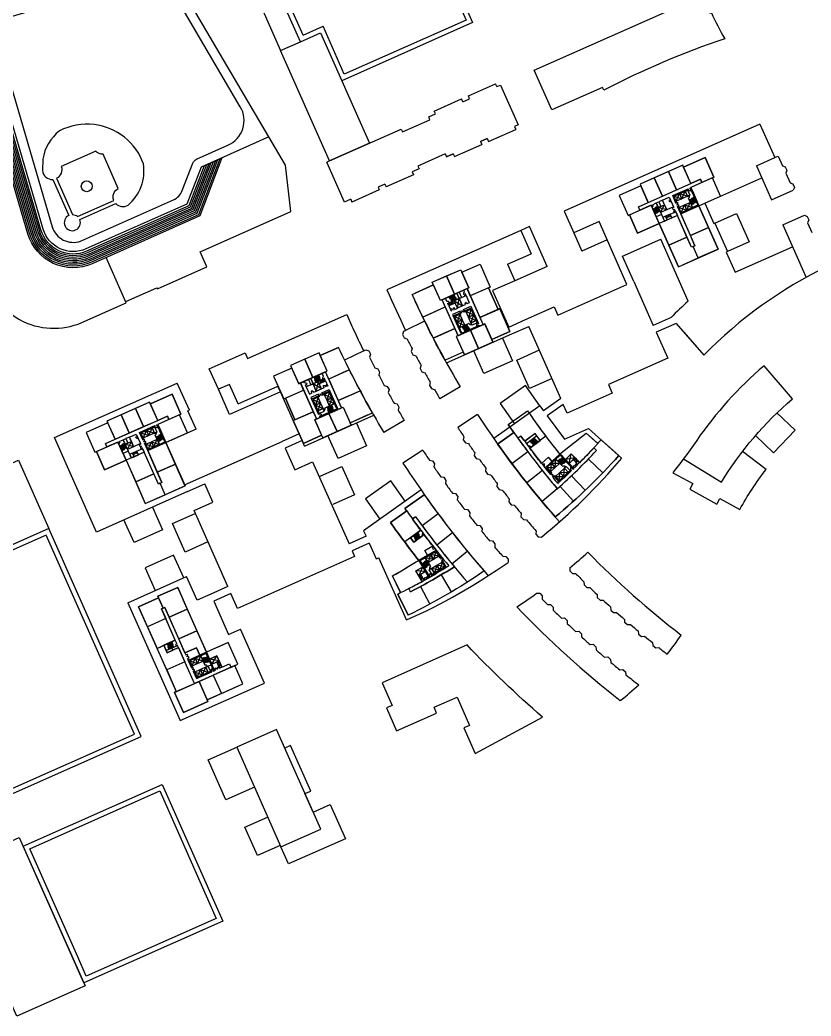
# Model space of a CAD drawing. Header units: inches. Extents: x -78213 to 209803, y -34177 to 209932.
# Drawn here: x 54155 to 69401, y 70833 to 90020 of the extents above; entities that cross this region are included whole.
import ezdxf

# ---------------------------------------------------------------- set-up
doc = ezdxf.new("R2010")
doc.units = ezdxf.units.IN
doc.header["$LTSCALE"] = 1200
doc.header["$MEASUREMENT"] = 0
for name, color, linetype in [('a-below', 1, 'Continuous'), ('a-pn-2', 1, 'Continuous'), ('a-screen-50', 77, 'Continuous'), ('a-site-bldg', 3, 'Continuous'), ('a-site-greenroof-richelle', 74, 'Continuous')]:
    doc.layers.add(name, color=color, linetype=linetype)
doc.layers.add('NoPlot', color=193, linetype='Continuous', plot=False)

# ---------------------------------------------------------------- blocks, each defined once
blk = doc.blocks.new('Baseball-upper')
at = {"layer": 'a-below'}
blk.add_line((917, 5489), (1843, 5302), dxfattribs=at)
for points in [[(1843, 5302), (1486, 5374), (1513, 5551), (1643, 6532), (2000, 6485), (1843, 5302)], [(2000, 6485), (4096, 6206), (4726, 5969), (4635, 5832), (1960, 6187), (2000, 6485)]]:
    blk.add_lwpolyline(points, dxfattribs=at)
for points in [[(6096, 1801), (5764, 4685, 0.267654), (4726, 5969)], [(917, 5489), (49, 1715, 0.491734), (1350, -2), (2286, -2), (2287, 951)], [(2286, 22), (2943, 22), (2943, 0), (3986, -1), (3986, 316), (5897, 316), (6168, 1175), (6096, 1801), (4667, 1801), (4126, 1261), (1994, 1261, -0.450619), (1398, 1941), (1843, 5302), (1486, 5374), (1513, 5551)], [(5105, 1801), (4258, 951), (1991, 951, -0.452066), (1092, 1981), (1540, 5363)]]:
    blk.add_lwpolyline(points, format="xyb", dxfattribs=at)
at = {"layer": 'a-screen-50'}
for points in [[(5058, 1801), (4244, 984), (1991, 984, -0.452043), (1124, 1977), (1572, 5357)], [(5011, 1801), (4230, 1017), (1991, 1017, -0.452018), (1157, 1973), (1604, 5350)], [(4965, 1801), (4216, 1050), (1991, 1050, -0.451992), (1190, 1968), (1637, 5344)], [(4918, 1801), (4203, 1083), (1991, 1083, -0.451964), (1222, 1964), (1669, 5337)], [(4871, 1801), (4189, 1116), (1991, 1116, -0.451934), (1255, 1960), (1702, 5331)], [(4825, 1801), (4175, 1149), (1991, 1149, -0.451902), (1288, 1955), (1734, 5324)], [(4778, 1801), (4162, 1182), (1991, 1182, -0.451868), (1321, 1951), (1767, 5318)], [(4732, 1801), (4148, 1215), (1991, 1215, -0.451832), (1353, 1947), (1799, 5311)]]:
    blk.add_lwpolyline(points, format="xyb", dxfattribs=at)
at = {"layer": 'NoPlot'}
for points in [[(3922, 1440, 0.201404), (4150, 1536), (4550, 1935, -0.122098), (4649, 1977), (5309, 1976, 0.448182), (5827, 2557), (5585, 4667, 0.34378), (4615, 5653), (2377, 5950, 0.39161), (2086, 5756), (1576, 1915, 0.430383), (1964, 1441), (3922, 1440)], [(2118, 1827), (2877, 1825, 0.355753), (3080, 1702, 0.259378), (3675, 2307, 0.28258), (3112, 3385, 0.149255), (2453, 3547, 0.183867), (1939, 3179), (1842, 2983, 0.414356), (1958, 2744), (1958, 1985, 2.328536), (2118, 1827)], [(2102, 1899), (2866, 1899, -0.373594), (3038, 2075), (3038, 2794, -0.213465), (2935, 2907), (2207, 2907, -0.370854), (2030, 2734), (2030, 1970, -0.167506), (2102, 1899)]]:
    blk.add_lwpolyline(points, format="xyb", dxfattribs=at)
blk.add_circle((2500, 2358), 105, dxfattribs=at)

msp = doc.modelspace()

# ---------------------------------------------------------------- linework, layer by layer
at = {"layer": 'a-below'}
for p, q in [((68415, 88011), (64642, 86336)), ((68415, 88011), (68700, 87368)), ((68349, 87212), (68700, 87368)), ((68700, 87368), (68766, 87397)), ((68766, 87397), (68849, 87211)), ((68349, 87212), (68641, 86554)), ((67351, 86488), (68453, 86978)), ((68912, 87068), (68995, 86882)), ((68641, 86554), (69058, 86739)), ((67351, 86488), (67524, 86098)), ((64642, 86336), (64827, 85919)), ((68855, 86072), (69272, 86257)), ((63810, 85966), (61228, 84820)), ((63975, 86039), (63810, 85966)), ((63810, 85966), (64010, 85517)), ((64315, 85272), (63975, 86039)), ((65315, 86136), (64827, 85919)), ((65852, 84924), (65315, 86136)), ((67524, 86098), (67546, 86107)), ((67546, 86107), (67790, 85559)), ((68855, 86072), (69305, 85060)), ((69335, 86114), (69418, 85928)), ((64827, 85919), (64983, 85568)), ((65471, 85785), (64983, 85568)), ((65768, 85470), (66503, 85796)), ((67032, 84604), (66503, 85796)), ((67941, 85159), (69043, 85648)), ((63549, 85312), (64010, 85517)), ((65984, 84983), (65768, 85470)), ((67790, 85559), (67768, 85549)), ((67768, 85549), (67941, 85159)), ((63549, 85312), (63690, 84994)), ((64315, 85272), (63690, 84994)), ((63690, 84994), (63265, 84805)), ((63265, 84805), (63577, 84104)), ((58542, 83496), (60454, 84345)), ((63577, 84104), (63900, 84247)), ((66703, 84288), (66360, 84136)), ((61588, 84040), (61545, 84019)), ((61954, 84219), (61588, 84040)), ((63635, 83972), (63959, 84116)), ((66802, 84174), (66418, 84004)), ((66802, 84174), (67334, 83561)), ((62376, 83413), (63635, 83972)), ((66950, 84003), (67334, 83561)), ((60780, 83644), (60823, 83665)), ((57803, 83300), (58493, 83606)), ((58019, 83395), (58493, 83606)), ((58493, 83606), (58542, 83496)), ((58493, 83606), (58542, 83496)), ((60780, 83644), (60413, 83464)), ((57979, 82905), (57803, 83300)), ((54824, 81977), (57188, 83026)), ((57421, 82500), (57188, 83026)), ((58194, 83000), (57979, 82905)), ((58193, 82422), (57979, 82905)), ((58361, 82626), (58194, 83000)), ((58361, 82626), (59128, 82967)), ((58635, 82748), (59128, 82967)), ((59176, 82859), (59127, 82968)), ((59176, 82859), (59128, 82967)), ((62641, 82954), (62250, 82719)), ((59176, 82859), (58193, 82422)), ((59536, 82047), (59176, 82859)), ((64576, 82725), (64246, 82491)), ((64175, 82587), (63286, 81958)), ((64175, 82587), (64246, 82491)), ((64626, 82613), (64317, 82395)), ((57394, 82488), (57421, 82500)), ((57550, 82137), (57394, 82488)), ((59641, 81812), (60975, 82404)), ((62976, 82419), (62593, 82170)), ((64317, 82395), (64649, 81946)), ((57550, 82137), (56968, 81879)), ((61560, 82307), (61169, 82073)), ((64649, 81946), (65110, 82151)), ((65751, 81578), (65110, 82151)), ((55632, 80156), (54824, 81977)), ((59536, 82047), (59207, 81901)), ((57328, 81067), (56968, 81878)), ((57658, 81213), (59207, 81901)), ((59207, 81901), (59207, 81901)), ((59595, 81916), (59266, 81770)), ((59266, 81770), (59451, 81353)), ((59641, 81812), (59595, 81916)), ((61919, 81732), (61537, 81483)), ((59451, 81353), (59795, 81506)), ((59795, 81506), (60497, 79927)), ((57328, 81067), (57658, 81213)), ((57387, 80935), (57716, 81081)), ((57872, 80730), (57716, 81081)), ((57387, 80935), (55632, 80156)), ((61885, 80966), (60777, 80182)), ((57510, 80570), (57872, 80730)), ((58161, 79104), (57510, 80570)), ((60826, 80073), (60497, 79927)), ((60777, 80182), (60826, 80073)), ((60884, 79941), (60555, 79795)), ((60884, 79941), (60972, 79744)), ((60604, 79685), (58348, 78684)), ((60555, 79795), (60604, 79685)), ((60972, 79744), (61019, 79638)), ((61019, 79638), (61074, 79662)), ((61607, 78462), (61074, 79662)), ((56237, 78795), (57366, 79297)), ((57569, 78841), (57366, 79297)), ((58161, 79104), (57832, 78958)), ((57832, 78958), (57569, 78841)), ((58219, 78973), (57890, 78826)), ((58348, 78684), (58219, 78973)), ((56237, 78795), (57245, 76525)), ((57890, 78826), (58175, 78185)), ((58175, 78185), (58404, 78287)), ((58866, 77245), (58404, 78287)), ((57245, 76525), (58866, 77245))]:
    msp.add_line(p, q, dxfattribs=at)
for points in [[(59563, 89600), (59563, 89600), (59096, 90653), (62002, 91944), (62879, 89969)], [(59096, 90653), (58712, 90483), (59179, 89430)], [(59563, 89600), (59096, 90653)], [(62879, 89969), (60356, 88849)], [(68849, 87211), (68904, 87189), (68933, 87124), (68912, 87068)], [(68995, 86882), (69050, 86860), (69079, 86795), (69058, 86739)], [(67546, 86107), (67963, 86292), (68206, 85744), (67790, 85559)], [(69272, 86257), (69328, 86235), (69357, 86170), (69335, 86114)], [(63900, 84247), (64449, 84491), (64519, 84332), (65852, 84924)], [(65984, 84983), (66360, 84136)], [(64576, 82725), (63959, 84116)], [(61545, 84019), (61526, 83962), (61558, 83898), (61614, 83879)], [(63452, 83891), (63647, 83452), (63098, 83208), (62904, 83647)], [(66418, 84004), (66640, 83506), (65496, 82998), (65570, 82830), (64701, 82444), (64626, 82613)], [(60823, 83665), (60879, 83646), (60911, 83581), (60892, 83525)], [(61711, 83688), (61693, 83632), (61727, 83568), (61783, 83550)], [(64411, 83116), (63973, 82921), (63729, 83469), (64168, 83664)], [(60996, 83319), (61053, 83302), (61086, 83238), (61069, 83181)], [(61884, 83362), (61867, 83305), (61902, 83242), (61959, 83225)], [(61177, 82979), (61234, 82962), (61269, 82899), (61252, 82842)], [(62063, 83039), (62048, 82981), (62084, 82919), (62141, 82904)], [(64175, 82587), (63898, 82979), (63408, 82632), (63685, 82240)], [(61365, 82640), (61423, 82625), (61459, 82563), (61443, 82505)], [(68331, 82014), (68679, 81684), (69092, 82119), (68743, 82450)], [(60639, 82255), (60834, 81817), (60286, 81573), (60091, 82012)], [(62711, 81992), (62699, 81933), (62740, 81874), (62798, 81862)], [(62919, 81687), (62909, 81628), (62950, 81569), (63009, 81559)], [(59942, 81234), (60359, 81419), (60603, 80871), (60186, 80686)], [(62046, 81540), (62104, 81528), (62144, 81468), (62133, 81410)], [(63134, 81385), (63125, 81327), (63168, 81269), (63227, 81260)], [(62264, 81220), (62322, 81210), (62364, 81151), (62354, 81093)], [(61581, 80751), (61303, 81143), (60814, 80796), (61091, 80404)], [(63355, 81089), (63348, 81030), (63391, 80973), (63450, 80965)], [(62489, 80905), (62548, 80896), (62591, 80838), (62582, 80779)], [(63583, 80797), (63576, 80738), (63621, 80682), (63680, 80676)], [(56707, 80633), (56902, 80195), (56354, 79951), (56159, 80390)], [(62721, 80595), (62780, 80587), (62824, 80530), (62816, 80471)], [(57778, 79966), (57339, 79771), (57096, 80320), (57535, 80514)], [(63816, 80511), (63811, 80451), (63857, 80396), (63916, 80391)], [(62959, 80290), (63018, 80283), (63063, 80227), (63057, 80168)], [(64101, 80176), (64098, 80116), (64145, 80062), (64205, 80059)], [(63203, 79990), (63262, 79984), (63309, 79929), (63304, 79870)], [(57311, 79273), (57117, 79711), (56568, 79468), (56763, 79029)], [(63459, 79689), (63518, 79685), (63566, 79631), (63562, 79572)], [(64754, 79469), (64753, 79410), (64804, 79359), (64863, 79358)], [(65025, 79197), (65026, 79138), (65078, 79088), (65137, 79088)], [(64112, 78976), (64171, 78976), (64222, 78924), (64221, 78865)], [(65280, 78953), (65282, 78893), (65334, 78844), (65394, 78846)], [(64323, 78761), (64382, 78762), (64433, 78711), (64434, 78652)], [(65539, 78713), (65542, 78654), (65596, 78606), (65655, 78609)], [(64591, 78499), (64650, 78500), (64702, 78450), (64704, 78391)], [(65803, 78479), (65807, 78420), (65862, 78373), (65921, 78377)], [(64864, 78241), (64923, 78244), (64976, 78195), (64979, 78136)], [(66071, 78251), (66077, 78191), (66132, 78146), (66192, 78151)], [(65142, 77990), (65201, 77994), (65255, 77946), (65259, 77887)], [(66344, 78027), (66351, 77968), (66408, 77923), (66467, 77930)], [(65425, 77744), (65484, 77749), (65539, 77702), (65544, 77643)], [(65713, 77504), (65772, 77510), (65828, 77465), (65834, 77406)], [(59259, 75995), (59100, 76351), (58333, 76010)], [(58674, 75243), (58125, 74999), (57784, 75767), (58333, 76010)], [(59648, 75117), (59758, 75166), (59368, 76043), (59259, 75995)], [(58674, 75243), (59185, 74091)], [(59807, 74761), (59648, 75117)], [(59807, 74761), (59807, 74761), (60136, 74907), (60428, 74249), (59331, 73762), (59185, 74091)], [(59173, 74118), (58734, 73924), (58491, 74472), (58929, 74667)]]:
    msp.add_lwpolyline(points, dxfattribs=at)
for points in [[(69041, 82720), (68494, 83358, 0.064421), (67197, 81920, -0.008718), (66942, 81564), (67676, 81117, -0.078944)], [(62772, 77981), (61134, 77254), (61329, 76815), (61219, 76767), (61414, 76328), (62185, 76670), (62136, 76780), (62578, 76976), (62820, 76431), (62711, 76383), (62929, 75891), (64226, 76591, -0.025087)]]:
    msp.add_lwpolyline(points, format="xyb", close=True, dxfattribs=at)
msp.add_lwpolyline([(66942, 81564), (66942, 81564, -0.00667), (66738, 81299), (67120, 81088), (67062, 80983), (67588, 80694), (67646, 80799), (68027, 80588, -0.037647), (68533, 81361), (68081, 81707)], format="xyb", dxfattribs=at)
for points in [[(52503, 79243), (52077, 79054), (53856, 75047), (56489, 76216), (54710, 80223)], [(59185, 74091), (59953, 74432), (59100, 76351), (58333, 76010)], [(58066, 72662), (55385, 71472), (55181, 71933), (54217, 74104), (56898, 75294)]]:
    msp.add_lwpolyline(points, close=True, dxfattribs=at)
for centre, radius, start, end in [((73405, 77624), 8491, 115.7893, 135.6362), ((77797, 91994), 18055, 203.4105, 206.1379), ((73405, 77624), 9451, 132.396, 135.1621), ((77348, 91760), 18450, 203.6979, 204.9014), ((77797, 91994), 17647, 206.1388, 210.8142), ((77348, 91760), 18450, 204.9014, 206.0996), ((77797, 91994), 18103, 206.6317, 207.3077), ((77348, 91760), 18858, 206.0996, 210.9128), ((77348, 91760), 18402, 206.5853, 207.3032), ((77797, 91994), 18103, 207.8014, 208.4765), ((77348, 91760), 18402, 207.789, 208.5042), ((77797, 91994), 18103, 208.9702, 209.647), ((77797, 91994), 18103, 210.1407, 210.8167), ((77348, 91760), 18402, 208.9899, 209.7095), ((77348, 91760), 18402, 210.1952, 210.9128), ((77348, 91760), 17142, 213.0225, 221.716), ((77348, 91760), 17598, 213.0225, 213.7179), ((77348, 91760), 17598, 214.2258, 214.9211), ((77348, 91760), 18402, 213.0225, 213.7401), ((77348, 91760), 17598, 215.4291, 216.1261), ((56885, 89055), 11598, 309.1342, 319.8602), ((77348, 91760), 18858, 213.0225, 214.9169), ((77348, 91760), 18402, 214.2258, 214.9433), ((77348, 91760), 17598, 216.634, 217.33), ((77348, 91760), 18402, 215.4291, 216.1509), ((77348, 91760), 18858, 214.9169, 221.2982), ((77348, 91760), 18402, 216.6366, 217.3558), ((77348, 91760), 17598, 217.8379, 218.5341), ((77348, 91760), 17598, 219.0418, 219.7378), ((77348, 91760), 18402, 217.8415, 218.5607), ((77348, 91760), 17598, 220.2457, 221.1704), ((77348, 91760), 18402, 219.0464, 219.7656), ((77348, 91760), 18402, 220.2513, 220.994), ((56885, 89055), 12402, 309.3845, 311.4962), ((77348, 91760), 17142, 224.4046, 232.4447), ((56885, 89055), 11598, 294.0249, 305.1496), ((77348, 91760), 17598, 224.8097, 225.5532), ((77348, 91760), 17598, 226.0611, 226.7018), ((56885, 89055), 12402, 303.5095, 305.6444), ((77348, 91760), 18402, 224.4896, 224.9419), ((77348, 91760), 18858, 223.774, 231.9496), ((77348, 91760), 17598, 227.2097, 227.8504), ((77348, 91760), 18402, 225.4276, 226.1098), ((77348, 91760), 17598, 228.3583, 228.999), ((77348, 91760), 18402, 226.5956, 227.2778), ((77348, 91760), 17598, 229.5069, 230.1476), ((77348, 91760), 18402, 227.7635, 228.4457), ((77348, 91760), 17598, 230.6555, 231.2962), ((62310, 81270), 5538, 321.2465, 325.9665), ((77348, 91760), 17598, 231.8041, 232.4749), ((77348, 91760), 18402, 228.9314, 229.6137), ((77348, 91760), 18402, 230.0994, 230.7816), ((77348, 91760), 18402, 231.2673, 232.2379), ((62310, 81270), 5538, 308.0675, 312.8853)]:
    msp.add_arc(centre, radius, start, end, dxfattribs=at)
at = {"layer": 'a-pn-2'}
for p, q in [((67038, 86750), (67031, 86766)), ((67071, 86764), (67064, 86781)), ((67071, 86764), (67085, 86731)), ((66691, 86556), (66658, 86541)), ((66758, 86625), (66911, 86574)), ((66802, 86526), (66867, 86674)), ((66867, 86674), (67020, 86622)), ((66911, 86574), (66976, 86722)), ((67022, 86617), (67055, 86631)), ((67155, 86590), (67054, 86546)), ((67159, 86580), (67058, 86536)), ((67164, 86570), (67063, 86526)), ((67168, 86560), (67067, 86515)), ((67172, 86550), (67072, 86505)), ((67177, 86540), (67076, 86495)), ((67150, 86600), (67100, 86578)), ((67144, 86478), (67100, 86578)), ((66323, 86452), (66338, 86419)), ((66453, 86417), (66352, 86372)), ((66457, 86407), (66357, 86362)), ((66462, 86397), (66361, 86352)), ((66466, 86387), (66366, 86342)), ((66471, 86377), (66370, 86332)), ((66475, 86366), (66374, 86322)), ((66480, 86356), (66379, 86312)), ((66484, 86346), (66383, 86302)), ((66448, 86427), (66398, 86404)), ((66443, 86304), (66398, 86404)), ((66619, 86361), (66457, 86407)), ((66501, 86309), (66576, 86459)), ((66757, 86406), (66724, 86391)), ((66757, 86406), (66751, 86420)), ((66798, 86492), (66831, 86507)), ((66814, 86499), (66798, 86492)), ((66827, 86426), (66860, 86441)), ((66843, 86434), (66827, 86426)), ((66855, 86407), (67008, 86356)), ((66899, 86307), (66964, 86455)), ((66964, 86455), (67117, 86404)), ((67008, 86356), (67073, 86503)), ((67181, 86530), (67081, 86485)), ((67186, 86520), (67085, 86475)), ((67190, 86510), (67090, 86465)), ((67144, 86478), (67094, 86455)), ((66489, 86336), (66388, 86292)), ((66443, 86304), (66392, 86282)), ((66516, 86275), (66574, 86143)), ((66787, 86340), (66754, 86325)), ((62423, 84689), (62446, 84638)), ((62433, 84693), (62479, 84591)), ((62443, 84698), (62489, 84595)), ((62546, 84682), (62446, 84638)), ((62453, 84702), (62499, 84600)), ((62463, 84707), (62509, 84604)), ((62473, 84711), (62519, 84609)), ((62484, 84716), (62529, 84613)), ((62494, 84720), (62539, 84618)), ((62504, 84725), (62549, 84622)), ((62514, 84729), (62559, 84627)), ((62546, 84682), (62569, 84631)), ((62586, 84468), (62620, 84654)), ((62737, 84746), (62704, 84732)), ((62750, 84718), (62717, 84703)), ((62470, 84416), (62455, 84449)), ((62536, 84445), (62521, 84478)), ((62523, 84610), (62684, 84511)), ((62702, 84441), (62844, 84504)), ((62704, 84435), (62719, 84402)), ((62766, 84548), (62751, 84581)), ((62848, 84451), (62797, 84297)), ((62844, 84504), (62857, 84475)), ((62636, 84411), (62494, 84348)), ((62494, 84348), (62507, 84319)), ((62530, 84310), (62679, 84244)), ((62630, 84354), (62579, 84200)), ((62679, 84244), (62628, 84090)), ((62639, 84406), (62653, 84373)), ((62749, 84407), (62897, 84341)), ((62797, 84297), (62946, 84232)), ((62897, 84341), (62846, 84187)), ((62579, 84200), (62727, 84135)), ((62808, 84170), (62628, 84090)), ((62701, 84063), (62679, 84113)), ((62734, 84015), (62689, 84117)), ((62744, 84020), (62699, 84122)), ((62701, 84063), (62802, 84107)), ((62754, 84024), (62709, 84126)), ((62765, 84029), (62719, 84131)), ((62775, 84033), (62729, 84135)), ((62785, 84037), (62739, 84140)), ((62795, 84042), (62749, 84144)), ((62805, 84046), (62759, 84149)), ((62815, 84051), (62769, 84153)), ((62825, 84055), (62802, 84107)), ((62841, 84185), (62855, 84152)), ((62989, 84135), (62956, 84120)), ((62974, 84168), (62991, 84175)), ((62989, 84135), (63005, 84142)), ((59819, 83143), (59865, 83040)), ((59829, 83147), (59875, 83045)), ((59832, 83087), (59932, 83132)), ((59832, 83087), (59855, 83036)), ((59839, 83152), (59885, 83049)), ((59849, 83156), (59895, 83054)), ((59859, 83161), (59905, 83058)), ((59869, 83165), (59915, 83063)), ((59880, 83170), (59925, 83067)), ((59890, 83174), (59935, 83072)), ((59900, 83179), (59945, 83076)), ((59910, 83183), (59932, 83132)), ((59657, 82989), (59690, 83003)), ((59669, 82960), (59702, 82975)), ((59965, 82914), (59803, 83013)), ((59901, 83057), (59867, 82871)), ((59973, 82839), (60115, 82902)), ((60015, 82936), (60000, 82969)), ((60081, 82966), (60066, 82999)), ((60115, 82902), (60128, 82873)), ((59907, 82810), (59764, 82746)), ((59764, 82746), (59777, 82717)), ((59784, 82834), (59770, 82867)), ((59801, 82708), (59949, 82643)), ((59901, 82752), (59850, 82598)), ((59909, 82804), (59924, 82771)), ((59975, 82833), (59990, 82801)), ((60020, 82805), (60168, 82740)), ((60119, 82849), (60068, 82695)), ((60168, 82740), (60117, 82586)), ((59850, 82598), (59998, 82533)), ((59949, 82643), (59898, 82489)), ((60004, 82535), (60018, 82502)), ((60036, 82550), (60217, 82630)), ((60068, 82695), (60217, 82630)), ((60120, 82465), (60075, 82567)), ((60130, 82469), (60085, 82571)), ((60188, 82557), (60087, 82512)), ((60110, 82460), (60087, 82512)), ((60140, 82474), (60095, 82576)), ((60150, 82478), (60105, 82580)), ((60161, 82483), (60115, 82585)), ((60171, 82487), (60125, 82589)), ((60181, 82491), (60135, 82594)), ((60191, 82496), (60145, 82598)), ((60201, 82500), (60155, 82603)), ((60188, 82557), (60165, 82607)), ((59927, 82425), (59910, 82417)), ((59941, 82392), (59925, 82385)), ((59941, 82392), (59974, 82406)), ((56638, 82013), (56703, 82161)), ((56765, 82189), (56758, 82205)), ((56798, 82203), (56791, 82220)), ((56798, 82203), (56813, 82170)), ((56418, 81995), (56385, 81980)), ((56485, 82065), (56638, 82013)), ((56525, 81931), (56558, 81946)), ((56541, 81938), (56525, 81931)), ((56530, 81965), (56594, 82113)), ((56594, 82113), (56747, 82061)), ((56735, 81795), (56800, 81943)), ((56749, 82056), (56782, 82071)), ((56882, 82029), (56781, 81985)), ((56886, 82019), (56785, 81975)), ((56891, 82009), (56790, 81965)), ((56895, 81999), (56794, 81955)), ((56900, 81989), (56799, 81945)), ((56904, 81979), (56803, 81934)), ((56908, 81969), (56808, 81924)), ((56913, 81959), (56812, 81914)), ((56917, 81949), (56817, 81904)), ((56877, 82040), (56827, 82017)), ((56871, 81917), (56827, 82017)), ((63674, 82070), (63361, 81847)), ((64081, 82051), (63884, 81902)), ((64287, 82004), (63980, 81773)), ((64005, 81930), (64072, 81842)), ((64100, 81932), (64012, 81866)), ((64014, 81937), (64080, 81849)), ((64023, 81943), (64089, 81855)), ((64032, 81950), (64098, 81862)), ((64041, 81956), (64107, 81868)), ((64049, 81963), (64116, 81875)), ((64058, 81970), (64124, 81882)), ((64112, 82010), (64081, 82051)), ((64100, 81932), (64133, 81888)), ((65146, 81993), (65291, 81861)), ((65695, 81628), (65355, 81932)), ((56050, 81891), (56065, 81858)), ((56180, 81856), (56079, 81811)), ((56185, 81846), (56084, 81801)), ((56189, 81836), (56088, 81791)), ((56193, 81826), (56093, 81781)), ((56198, 81816), (56097, 81771)), ((56202, 81806), (56102, 81761)), ((56207, 81795), (56106, 81751)), ((56211, 81785), (56111, 81741)), ((56216, 81775), (56115, 81731)), ((56170, 81743), (56119, 81721)), ((56176, 81866), (56125, 81843)), ((56170, 81743), (56125, 81843)), ((56347, 81800), (56185, 81846)), ((56228, 81748), (56303, 81898)), ((56484, 81845), (56452, 81830)), ((56484, 81845), (56478, 81859)), ((56514, 81779), (56481, 81764)), ((56554, 81865), (56587, 81880)), ((56571, 81873), (56554, 81865)), ((56582, 81846), (56735, 81795)), ((56627, 81746), (56691, 81894)), ((56691, 81894), (56844, 81843)), ((56871, 81917), (56821, 81894)), ((63978, 81776), (64007, 81797)), ((63979, 81910), (64012, 81866)), ((63988, 81917), (64054, 81829)), ((63997, 81923), (64063, 81835)), ((65213, 81776), (65266, 81727)), ((56243, 81714), (56301, 81582)), ((63944, 81702), (63637, 81471)), ((64472, 81400), (64484, 81561)), ((64563, 81558), (64523, 81520)), ((64610, 81587), (64530, 81512)), ((64618, 81579), (64538, 81504)), ((64626, 81571), (64545, 81496)), ((64633, 81563), (64553, 81488)), ((64641, 81555), (64560, 81480)), ((64563, 81558), (64638, 81477)), ((64648, 81547), (64568, 81472)), ((64853, 81583), (64666, 81555)), ((64739, 81476), (64780, 81661)), ((64739, 81476), (64818, 81550)), ((65109, 81561), (65385, 81294)), ((64231, 81450), (64258, 81474)), ((64311, 81398), (64472, 81400)), ((64385, 81319), (64397, 81480)), ((64397, 81480), (64559, 81481)), ((64656, 81539), (64575, 81464)), ((64663, 81531), (64583, 81456)), ((64671, 81523), (64590, 81448)), ((64635, 81226), (64648, 81387)), ((64678, 81515), (64638, 81477)), ((64643, 81391), (64670, 81416)), ((64751, 81464), (64828, 81382)), ((64763, 81451), (64819, 81391)), ((64772, 81354), (64784, 81341)), ((64798, 81378), (64774, 81405)), ((64798, 81378), (64810, 81365)), ((64810, 81365), (64811, 81365)), ((64842, 81395), (64817, 81420)), ((64893, 81446), (64868, 81471)), ((64223, 81341), (63922, 81102)), ((64388, 81290), (64370, 81273)), ((64405, 81298), (64379, 81273)), ((64405, 81298), (64392, 81285)), ((64445, 81228), (64423, 81208)), ((64454, 81245), (64428, 81220)), ((64454, 81245), (64441, 81233)), ((64474, 81224), (64635, 81226)), ((64549, 81144), (64561, 81305)), ((64561, 81305), (64722, 81307)), ((64784, 81341), (64785, 81340)), ((64785, 81240), (65050, 80962)), ((64511, 80988), (64217, 80741)), ((64565, 81036), (64822, 80751)), ((61946, 80875), (61574, 80611)), ((61609, 80562), (61296, 80339)), ((61778, 80450), (61720, 80408)), ((62214, 80506), (61906, 80276)), ((61878, 80194), (61571, 79964)), ((61734, 80086), (61800, 79998)), ((61743, 80093), (61809, 80005)), ((61752, 80099), (61818, 80011)), ((61758, 80036), (61846, 80101)), ((61758, 80036), (61791, 79991)), ((61760, 80106), (61826, 80018)), ((61769, 80113), (61835, 80024)), ((61778, 80119), (61844, 80031)), ((61787, 80126), (61853, 80038)), ((61796, 80132), (61862, 80044)), ((61804, 80139), (61870, 80051)), ((61813, 80146), (61846, 80101)), ((61942, 80108), (61914, 80087)), ((62491, 80143), (62189, 79906)), ((62131, 79864), (62103, 79842)), ((62122, 79628), (61965, 79661)), ((62067, 79722), (62020, 79568)), ((62225, 79689), (62067, 79722)), ((62169, 79782), (62122, 79628)), ((62239, 79664), (62270, 79682)), ((62239, 79664), (62255, 79673)), ((62252, 79678), (62273, 79691)), ((62481, 79544), (62777, 79788)), ((61840, 79314), (61920, 79485)), ((61845, 79612), (61842, 79610)), ((61904, 79548), (61999, 79604)), ((61909, 79538), (62004, 79594)), ((61915, 79529), (62010, 79585)), ((61921, 79519), (62016, 79575)), ((61926, 79510), (62021, 79566)), ((61932, 79500), (62027, 79556)), ((61937, 79491), (62032, 79547)), ((61943, 79481), (62038, 79537)), ((61946, 79585), (61993, 79613)), ((61946, 79585), (62002, 79490)), ((61949, 79472), (62044, 79528)), ((61954, 79462), (62002, 79490)), ((62083, 79461), (62052, 79443)), ((62244, 79422), (62086, 79456)), ((62189, 79516), (62142, 79362)), ((62346, 79483), (62189, 79516)), ((62291, 79577), (62244, 79422)), ((62276, 79602), (62307, 79620)), ((62276, 79602), (62292, 79611)), ((62295, 79606), (62321, 79621)), ((61974, 79393), (61785, 79406)), ((61974, 79393), (61881, 79338)), ((61961, 79236), (61944, 79267)), ((61983, 79379), (62040, 79281)), ((61992, 79363), (62034, 79292)), ((62024, 79270), (62007, 79302)), ((62052, 79309), (62034, 79340)), ((62052, 79309), (62061, 79293)), ((62061, 79293), (62061, 79293)), ((62083, 79327), (62092, 79312)), ((62092, 79312), (62093, 79311)), ((62271, 79331), (62468, 79001)), ((61375, 79226), (61491, 78989)), ((61684, 79005), (61651, 79069)), ((61875, 79106), (62057, 78768)), ((61437, 78962), (61637, 78553)), ((56991, 78001), (57036, 77900)), ((57001, 78006), (57046, 77905)), ((57003, 77946), (57104, 77991)), ((57003, 77946), (57026, 77896)), ((57011, 78010), (57056, 77909)), ((57021, 78014), (57066, 77914)), ((57031, 78019), (57076, 77918)), ((57041, 78023), (57086, 77923)), ((57051, 78028), (57096, 77927)), ((57061, 78032), (57106, 77932)), ((57071, 78037), (57116, 77936)), ((57081, 78041), (57104, 77991)), ((57191, 77976), (57158, 77961)), ((57353, 77788), (57386, 77802)), ((57383, 77722), (57416, 77737)), ((57473, 77577), (57535, 77724)), ((57535, 77724), (57685, 77671)), ((57579, 77624), (57641, 77771)), ((57714, 77742), (57664, 77720)), ((57769, 77754), (57668, 77710)), ((57773, 77744), (57672, 77700)), ((57778, 77734), (57677, 77690)), ((57782, 77724), (57681, 77680)), ((57787, 77714), (57686, 77669)), ((57714, 77742), (57759, 77642)), ((57995, 77673), (57809, 77708)), ((57853, 77610), (57952, 77771)), ((57429, 77677), (57579, 77624)), ((57463, 77541), (57496, 77556)), ((57479, 77548), (57463, 77541)), ((57473, 77577), (57468, 77575)), ((57676, 77406), (57738, 77553)), ((57791, 77704), (57690, 77659)), ((57796, 77694), (57695, 77649)), ((57800, 77684), (57699, 77639)), ((57804, 77674), (57704, 77629)), ((57735, 77558), (57768, 77573)), ((57809, 77664), (57759, 77642)), ((57877, 77495), (57863, 77528)), ((57923, 77496), (57908, 77529)), ((57989, 77525), (57974, 77558)), ((57492, 77475), (57525, 77490)), ((57509, 77483), (57492, 77475)), ((57526, 77458), (57520, 77456)), ((57526, 77458), (57676, 77406)), ((57570, 77359), (57632, 77506)), ((57632, 77506), (57782, 77453)), ((57844, 77481), (57852, 77464)), ((57877, 77495), (57885, 77479))]:
    msp.add_line(p, q, dxfattribs=at)
for points in [[(67530, 86988), (67299, 86885), (67270, 86951), (67084, 86868), (66942, 87186), (67359, 87371)], [(66809, 86747), (67084, 86868), (66928, 87219), (66654, 87098)], [(66075, 86420), (67270, 86951), (67299, 86885), (67085, 86790), (67241, 86439), (66890, 86284), (67163, 85669), (67097, 85640), (66825, 86254), (66474, 86099), (66318, 86450), (66104, 86355)], [(66261, 86503), (66535, 86625), (66379, 86976), (66105, 86854)], [(66535, 86625), (66809, 86747), (66654, 87098), (66379, 86976)], [(67502, 86975), (67085, 86790), (67115, 86725), (67115, 86725), (67241, 86439), (67658, 86624)], [(65874, 86252), (66104, 86355), (66075, 86420), (66261, 86503), (66120, 86821), (65703, 86636)], [(67066, 86643), (67020, 86622), (66976, 86722), (67021, 86742)], [(66537, 86547), (66468, 86516), (66507, 86428), (66576, 86459)], [(66537, 86547), (66669, 86605), (66751, 86420), (66619, 86361)], [(66802, 86526), (66758, 86625), (66867, 86674), (66911, 86574)], [(66911, 86574), (66867, 86674), (66976, 86722), (67020, 86622)], [(65901, 86265), (66318, 86450), (66347, 86384), (66347, 86384), (66474, 86099), (66057, 85914)], [(66507, 86428), (66457, 86407), (66418, 86494), (66468, 86516)], [(66457, 86407), (66576, 86459), (66619, 86361), (66501, 86309)], [(66899, 86307), (66855, 86407), (66964, 86455), (67008, 86356)], [(66890, 86284), (67241, 86439), (67426, 86023), (67075, 85867)], [(67008, 86356), (66964, 86455), (67073, 86503), (67117, 86404)], [(66825, 86254), (66474, 86099), (66659, 85682), (67010, 85838)], [(66596, 86238), (66543, 86215), (66574, 86143), (66627, 86167)], [(66683, 86277), (66596, 86238), (66627, 86167), (66715, 86206)], [(66683, 86277), (66793, 86326), (66825, 86254), (66715, 86206)], [(67075, 85867), (67426, 86023), (67611, 85606), (67227, 85435), (67130, 85655), (67163, 85669)], [(67010, 85838), (66659, 85682), (66844, 85265), (67227, 85435), (67130, 85655), (67097, 85640)], [(62805, 84858), (62531, 84737), (62375, 85088), (62649, 85209)], [(62834, 84705), (62772, 84844), (62805, 84858), (62672, 85158), (63023, 85314), (63218, 84875)], [(62531, 84737), (62257, 84615), (62101, 84966), (62375, 85088)], [(63081, 84149), (62598, 83935), (62290, 84630), (62772, 84844)], [(63019, 84288), (63370, 84444), (63185, 84861), (62834, 84705)], [(62620, 84654), (62684, 84511), (62586, 84468), (62523, 84610)], [(62619, 84776), (62664, 84673), (62620, 84654), (62575, 84756)], [(62401, 84556), (62489, 84595), (62508, 84551), (62420, 84513)], [(62489, 84595), (62523, 84610), (62542, 84567), (62508, 84551)], [(62749, 84407), (62848, 84451), (62897, 84341), (62797, 84297)], [(63019, 84288), (63081, 84149), (63114, 84164), (63247, 83864), (63598, 84020), (63403, 84459)], [(62530, 84310), (62630, 84354), (62679, 84244), (62579, 84200)], [(62579, 84200), (62679, 84244), (62727, 84135), (62628, 84090)], [(62797, 84297), (62897, 84341), (62946, 84232), (62846, 84187)], [(62867, 84140), (62846, 84187), (62946, 84232), (62967, 84184)], [(62839, 84042), (62565, 83920), (62721, 83569), (62995, 83691)], [(63114, 84164), (62839, 84042), (62995, 83691), (63269, 83813)], [(59528, 83013), (59802, 83135), (59646, 83486), (59372, 83364)], [(59802, 83135), (60076, 83257), (59920, 83608), (59646, 83486)], [(59622, 82889), (59561, 83028), (59528, 83013), (59395, 83313), (59044, 83157), (59238, 82719)], [(59869, 82333), (60352, 82548), (60043, 83242), (59561, 83028)], [(59714, 83096), (59759, 82994), (59803, 83013), (59758, 83116)], [(60023, 83111), (59935, 83072), (59955, 83028), (60042, 83067)], [(59807, 82472), (59456, 82316), (59271, 82733), (59622, 82889)], [(59803, 83013), (59867, 82871), (59965, 82914), (59901, 83057)], [(59935, 83072), (59901, 83057), (59921, 83013), (59955, 83028)], [(57257, 82427), (57026, 82324), (56997, 82390), (56811, 82307), (56670, 82626), (57086, 82811)], [(59901, 82752), (59801, 82708), (59850, 82598), (59949, 82643)], [(60119, 82849), (60020, 82805), (60068, 82695), (60168, 82740)], [(60168, 82740), (60068, 82695), (60117, 82586), (60217, 82630)], [(56262, 82064), (56537, 82186), (56381, 82537), (56107, 82415)], [(56537, 82186), (56811, 82307), (56655, 82658), (56381, 82537)], [(59949, 82643), (59850, 82598), (59898, 82489), (59998, 82533)], [(60019, 82485), (59998, 82533), (59898, 82489), (59920, 82441)], [(60110, 82440), (60384, 82562), (60540, 82211), (60266, 82090)], [(55802, 81859), (56997, 82390), (57026, 82324), (56813, 82229), (56968, 81879), (56617, 81723), (56890, 81109), (56824, 81079), (56552, 81693), (56201, 81538), (56045, 81889), (55831, 81794)], [(55988, 81942), (56262, 82064), (56107, 82415), (55832, 82293)], [(57229, 82415), (56813, 82229), (56842, 82164), (56842, 82164), (56968, 81879), (57385, 82064)], [(59807, 82472), (59869, 82333), (59836, 82319), (59969, 82019), (59618, 81863), (59423, 82302)], [(59836, 82319), (60110, 82440), (60266, 82090), (59992, 81968)], [(55601, 81691), (55831, 81794), (55802, 81859), (55988, 81942), (55847, 82260), (55430, 82075)], [(56638, 82013), (56594, 82113), (56703, 82161), (56747, 82061)], [(56793, 82082), (56747, 82061), (56703, 82161), (56749, 82181)], [(56234, 81868), (56185, 81846), (56146, 81933), (56195, 81955)], [(56264, 81986), (56195, 81955), (56234, 81868), (56303, 81898)], [(56264, 81986), (56396, 82044), (56478, 81859), (56347, 81800)], [(56530, 81965), (56485, 82065), (56594, 82113), (56638, 82013)], [(56735, 81795), (56691, 81894), (56800, 81943), (56844, 81843)], [(55628, 81704), (56045, 81889), (56074, 81823), (56074, 81823), (56201, 81538), (55784, 81353)], [(56185, 81846), (56303, 81898), (56347, 81800), (56228, 81748)], [(56410, 81716), (56520, 81765), (56552, 81693), (56442, 81645)], [(56627, 81746), (56582, 81846), (56691, 81894), (56735, 81795)], [(56617, 81723), (56968, 81879), (57153, 81462), (56802, 81306)], [(56552, 81693), (56201, 81538), (56386, 81121), (56737, 81277)], [(56323, 81677), (56270, 81654), (56301, 81582), (56354, 81606)], [(56410, 81716), (56323, 81677), (56354, 81606), (56442, 81645)], [(64397, 81480), (64472, 81400), (64559, 81481), (64484, 81561)], [(64780, 81661), (64666, 81555), (64739, 81476), (64853, 81583)], [(56802, 81306), (57153, 81462), (57338, 81045), (56955, 80875), (56857, 81094), (56890, 81109)], [(64311, 81398), (64385, 81319), (64472, 81400), (64397, 81480)], [(64561, 81305), (64635, 81226), (64722, 81307), (64648, 81387)], [(64684, 81421), (64648, 81387), (64722, 81307), (64759, 81341)], [(56737, 81277), (56386, 81121), (56571, 80704), (56955, 80875), (56857, 81094), (56824, 81079)], [(64474, 81224), (64549, 81144), (64635, 81226), (64561, 81305)], [(62067, 79722), (62122, 79628), (62020, 79568), (61965, 79661)], [(62169, 79782), (62225, 79689), (62122, 79628), (62067, 79722)], [(61785, 79406), (61920, 79485), (61974, 79393), (61840, 79314)], [(62043, 79430), (62086, 79456), (62142, 79362), (62098, 79336)], [(62189, 79516), (62244, 79422), (62142, 79362), (62086, 79456)], [(62291, 79577), (62346, 79483), (62244, 79422), (62189, 79516)], [(57030, 78517), (56947, 78704), (56914, 78689), (56812, 78919), (57196, 79090), (57381, 78673)], [(56613, 78332), (56442, 78716), (56826, 78886), (56914, 78689), (56881, 78674), (56964, 78488)], [(56881, 78674), (56947, 78704), (57336, 77826), (57556, 77924), (57619, 77781), (57751, 77840), (57809, 77708), (57952, 77771), (58049, 77552), (58192, 77615), (58221, 77549), (57519, 77238), (57212, 77929), (56993, 77831), (56930, 77974), (57149, 78071)], [(57215, 78100), (57030, 78517), (57381, 78673), (57566, 78256)], [(57149, 78071), (56964, 78488), (56613, 78332), (56798, 77915)], [(57566, 78256), (57751, 77840), (57619, 77781), (57556, 77924), (57336, 77826), (57215, 78100)], [(56983, 77499), (56798, 77915), (56930, 77974), (56993, 77831), (57212, 77929), (57334, 77654)], [(57084, 77922), (56974, 77873), (56993, 77831), (57102, 77880)], [(57102, 77880), (57212, 77929), (57194, 77970), (57084, 77922)], [(58167, 78025), (57751, 77840), (57809, 77708), (57952, 77771), (58049, 77552), (58192, 77615), (58221, 77549), (58352, 77608)], [(57429, 77677), (57473, 77577), (57579, 77624), (57535, 77724)], [(57535, 77724), (57579, 77624), (57685, 77671), (57641, 77771)], [(57952, 77771), (57809, 77708), (57853, 77610), (57995, 77673)], [(57519, 77238), (57334, 77654), (56983, 77499), (57168, 77082)], [(57632, 77506), (57676, 77406), (57782, 77453), (57738, 77553)], [(57784, 77573), (57738, 77553), (57782, 77453), (57828, 77473)], [(58298, 77583), (57881, 77398), (58037, 77047), (58453, 77232)], [(57995, 77673), (58034, 77586), (57990, 77566), (57951, 77654)], [(58034, 77586), (58049, 77552), (58005, 77532), (57990, 77566)], [(57526, 77458), (57570, 77359), (57676, 77406), (57632, 77506)], [(57607, 77277), (57881, 77398), (58037, 77047), (57762, 76926)], [(57135, 77067), (57607, 77277), (57777, 76893), (57305, 76683)]]:
    msp.add_lwpolyline(points, close=True, dxfattribs=at)
for points in [[(66798, 86492), (66735, 86635), (67031, 86766)], [(66814, 86499), (66758, 86625), (67038, 86750)], [(67064, 86781), (67085, 86790), (67241, 86439), (66890, 86284), (66827, 86426)], [(67071, 86764), (67076, 86767), (67218, 86449), (66899, 86307), (66843, 86434)], [(67022, 86617), (67020, 86622), (67066, 86643)], [(67121, 86667), (67218, 86449), (67117, 86404), (67037, 86584)], [(66356, 86467), (66418, 86494), (66516, 86275), (66415, 86230), (66318, 86450), (66323, 86452)], [(66825, 86254), (66787, 86340)], [(61916, 84297), (62351, 84491), (62290, 84630), (62257, 84615), (62124, 84915), (61773, 84759)], [(62707, 84815), (62619, 84776), (62664, 84673), (62752, 84712), (62737, 84746)], [(62722, 84779), (62707, 84815)], [(62384, 84595), (62356, 84659), (62575, 84756), (62620, 84654), (62401, 84556), (62399, 84562)], [(62684, 84511), (62620, 84654), (62752, 84712), (62815, 84570), (62766, 84548)], [(62000, 84335), (62351, 84491), (62536, 84074), (62121, 83889)], [(62536, 84445), (62586, 84468), (62542, 84567), (62420, 84513), (62464, 84414)], [(62733, 84533), (62684, 84511)], [(62722, 84395), (62720, 84400), (62725, 84403), (62710, 84438), (62704, 84435), (62702, 84441)], [(62720, 84414), (62857, 84475), (62991, 84175)], [(62722, 84395), (62848, 84451), (62974, 84168)], [(62464, 84414), (62470, 84416)], [(63005, 84142), (63015, 84120), (62664, 83964), (62507, 84319), (62644, 84380)], [(62989, 84135), (62991, 84129), (62673, 83988), (62530, 84310), (62656, 84366)], [(62656, 84366), (62654, 84371), (62648, 84369), (62633, 84403), (62639, 84406), (62636, 84411)], [(62153, 83903), (62536, 84074), (62598, 83935), (62565, 83920), (62698, 83621), (62347, 83465)], [(62841, 84185), (62846, 84187), (62867, 84140)], [(60504, 83281), (60105, 83103), (60043, 83242), (60076, 83257), (59943, 83557), (60294, 83712)], [(59626, 83057), (59714, 83096), (59759, 82994), (59672, 82955), (59657, 82989)], [(60006, 83149), (59977, 83213), (59758, 83116), (59803, 83013), (60023, 83111), (60020, 83116)], [(60456, 83259), (60105, 83103), (60290, 82687), (60715, 82875)], [(59642, 83022), (59626, 83057)], [(59867, 82871), (59803, 83013), (59672, 82955), (59735, 82812), (59784, 82834)], [(60015, 82936), (59965, 82914), (59921, 83013), (60042, 83067), (60086, 82968)], [(60086, 82968), (60081, 82966)], [(59914, 82778), (59777, 82717), (59910, 82417)], [(59927, 82764), (59801, 82708), (59927, 82425)], [(59817, 82849), (59867, 82871)], [(59927, 82764), (59925, 82770), (59919, 82767), (59904, 82802), (59909, 82804), (59907, 82810)], [(59925, 82385), (59935, 82363), (60286, 82518), (60128, 82873), (59991, 82812)], [(59941, 82392), (59944, 82386), (60262, 82528), (60119, 82849), (59993, 82793)], [(59993, 82793), (59991, 82799), (59996, 82801), (59981, 82836), (59975, 82833), (59973, 82839)], [(60674, 82857), (60290, 82687), (60352, 82548), (60384, 82562), (60518, 82262), (60868, 82418)], [(60004, 82535), (59998, 82533), (60019, 82485)], [(56525, 81931), (56462, 82074), (56758, 82205)], [(56541, 81938), (56485, 82065), (56765, 82189)], [(56791, 82220), (56813, 82229), (56968, 81879), (56617, 81723), (56554, 81865)], [(56798, 82203), (56803, 82206), (56945, 81888), (56627, 81746), (56571, 81873)], [(56083, 81906), (56146, 81933), (56243, 81714), (56142, 81669), (56045, 81889), (56050, 81891)], [(56749, 82056), (56747, 82061), (56793, 82082)], [(56848, 82106), (56945, 81888), (56844, 81843), (56764, 82023)], [(63914, 81862), (64112, 82010), (64178, 81922), (63980, 81773)], [(56552, 81693), (56514, 81779)], [(64412, 81517), (64338, 81596), (64209, 81475)], [(64557, 81654), (64285, 81399), (64392, 81285)], [(64798, 81378), (64803, 81382), (64565, 81636), (64311, 81398), (64405, 81298)], [(64728, 81462), (64565, 81636), (64484, 81561), (64619, 81417)], [(64810, 81365), (64828, 81382), (64565, 81663)], [(64905, 81457), (64818, 81550), (64853, 81583), (64939, 81491)], [(64454, 81245), (64549, 81144), (64772, 81354)], [(64643, 81391), (64648, 81387), (64684, 81421)], [(64441, 81233), (64548, 81119), (64784, 81341)], [(61878, 80194), (61680, 80046), (61746, 79958), (61944, 80106)], [(62011, 79710), (61957, 79801), (62110, 79891)], [(62061, 79293), (62040, 79281), (61845, 79612), (62176, 79807), (62255, 79673)], [(62052, 79309), (62047, 79306), (61870, 79605), (62169, 79782), (62239, 79664)], [(61991, 79400), (61870, 79605), (61965, 79661), (62065, 79492)], [(62083, 79461), (62086, 79456), (62043, 79430)], [(62276, 79602), (62346, 79483), (62083, 79327)], [(62292, 79611), (62371, 79477), (62092, 79312)], [(61947, 79228), (61881, 79338), (61840, 79314), (61905, 79204)], [(57177, 78009), (57149, 78071), (56930, 77974), (56974, 77873), (57194, 77970), (57191, 77976)], [(57400, 77684), (57619, 77781), (57556, 77924), (57336, 77826), (57353, 77788)], [(57383, 77722), (57400, 77684)], [(57885, 77479), (57906, 77489), (57751, 77840), (57400, 77684), (57463, 77541)], [(57877, 77495), (57883, 77498), (57742, 77816), (57423, 77675), (57479, 77548)], [(57735, 77558), (57738, 77553), (57838, 77597), (57742, 77816), (57641, 77771), (57721, 77591)], [(57906, 77489), (57853, 77610), (57951, 77654), (58005, 77532), (57989, 77525)], [(57492, 77475), (57556, 77333), (57852, 77464)], [(57509, 77483), (57565, 77356), (57844, 77481)], [(57923, 77496), (57906, 77489)]]:
    msp.add_lwpolyline(points, dxfattribs=at)
msp.add_lwpolyline([(64178, 81922), (64081, 82051), (63884, 81903, -0.006344), (63812, 82004), (63752, 81961, 0.018049), (64511, 80988, 0.023821), (65266, 81727), (65213, 81776, -0.008975), (64939, 81491), (64780, 81661), (64666, 81555), (64565, 81663), (64555, 81656), (64557, 81654), (64412, 81518), (64338, 81596), (64209, 81475, -0.00552), (63980, 81773)], format="xyb", close=True, dxfattribs=at)
msp.add_lwpolyline([(61878, 80194, -0.003499), (61720, 80408), (61778, 80450, 0.016128), (62527, 79488, -0.021908), (61684, 79005), (61651, 79069, 0.006525), (61905, 79204), (61785, 79406), (61920, 79485), (61845, 79612), (62011, 79710), (61957, 79801), (62110, 79891, -0.003578), (61944, 80106), (61746, 79958), (61680, 80046), (61878, 80194)], format="xyb", dxfattribs=at)
for centre in [(66628, 86225), (66672, 86245), (62432, 84545), (62476, 84565), (60010, 83080), (59966, 83060), (56355, 81664), (56399, 81684), (64853, 81550), (64885, 81515), (61872, 79305), (61896, 79263), (57984, 77642), (58003, 77598)]:
    msp.add_circle(centre, 15, dxfattribs=at)
for centre, radius, start, end in [((67071, 86764), 36, 203.9401, 293.9401), ((66691, 86556), 36, 203.9401, 293.9401), ((67022, 86617), 36, 293.9401, 23.9401), ((66323, 86452), 36, 293.9401, 23.9401), ((66757, 86406), 36, 203.9401, 293.9401), ((66787, 86340), 36, 113.9401, 203.9401), ((66798, 86492), 36, 293.9401, 23.9401), ((66827, 86426), 36, 23.9401, 113.9401), ((62737, 84746), 36, 113.9401, 203.9401), ((62399, 84562), 36, 23.9401, 113.9401), ((62470, 84416), 36, 23.9401, 113.9401), ((62536, 84445), 36, 113.9401, 203.9401), ((62766, 84548), 36, 113.9401, 203.9401), ((62639, 84406), 36, 293.9401, 23.9401), ((62704, 84435), 36, 203.9401, 293.9401), ((62841, 84185), 36, 203.9401, 293.9401), ((62989, 84135), 36, 113.9401, 203.9401), ((60020, 83116), 36, 113.9401, 203.9401), ((59657, 82989), 36, 23.9401, 113.9401), ((60015, 82936), 36, 23.9401, 113.9401), ((60081, 82966), 36, 113.9401, 203.9401), ((59784, 82834), 36, 23.9401, 113.9401), ((59909, 82804), 36, 293.9401, 23.9401), ((59975, 82833), 36, 203.9401, 293.9401), ((60004, 82535), 36, 293.9401, 23.9401), ((59941, 82392), 36, 23.9401, 113.9401), ((77601, 91982), 16638, 215.2815, 218.3639), ((56798, 82203), 36, 203.9401, 293.9401), ((77601, 91982), 17094, 214.7841, 220.0271), ((56418, 81995), 36, 203.9401, 293.9401), ((56525, 81931), 36, 293.9401, 23.9401), ((56749, 82056), 36, 293.9401, 23.9401), ((77601, 91982), 17094, 215.2815, 215.4417), ((68644, 85357), 5881, 214.7541, 217.1576), ((57137, 89277), 11022, 317.7131, 318.2121), ((56050, 81891), 36, 293.9401, 23.9401), ((56484, 81845), 36, 203.9401, 293.9401), ((56514, 81779), 36, 113.9401, 203.9401), ((56554, 81865), 36, 23.9401, 113.9401), ((77601, 91982), 17478, 215.4417, 221.3002), ((77601, 91982), 17022, 216.3101, 218.9874), ((63978, 81776), 35.4, 35.985, 127.8487), ((68607, 85405), 5882, 218.0999, 218.1291), ((57137, 89277), 11022, 314.1246, 317.7131), ((57137, 89277), 11478, 309.7089, 318.2121), ((57137, 89277), 11094, 311.6591, 317.1175), ((64231, 81450), 36, 311.7434, 41.414), ((64643, 81391), 36, 43.1423, 133.1423), ((64798, 81378), 36, 133.1423, 223.1423), ((64842, 81395), 36, 45.0062, 135.0062), ((64893, 81446), 36, 135.0062, 225.0062), ((64405, 81298), 36, 223.1423, 313.1423), ((64454, 81245), 36, 133.1423, 223.1423), ((77601, 91982), 17022, 219.2708, 219.7769), ((57137, 89277), 11022, 312.0451, 313.9374), ((77066, 91573), 18522, 215.2818, 221.0628), ((77066, 91573), 18978, 215.2818, 215.463), ((77066, 91573), 18978, 215.463, 219.4852), ((77066, 91573), 18906, 216.0379, 220.9086), ((77066, 91573), 19362, 215.463, 218.1595), ((57200, 76631), 5881, 36.5999, 37.2948), ((61941, 80108), 35.2, 125.9132, 217.9481), ((57162, 76682), 5882, 35.5998, 35.6291), ((62131, 79864), 36, 218.4765, 308.1471), ((62239, 79664), 36, 300.5901, 30.5901), ((62276, 79602), 36, 30.5901, 120.5901), ((17743, 153628), 86159, 300.39408, 300.78612), ((56603, 88867), 11022, 296.3304, 301.8526), ((56603, 88867), 11094, 297.2581, 302.2783), ((62083, 79461), 36, 120.5901, 210.5901), ((61961, 79236), 36, 28.7262, 118.7262), ((62024, 79270), 36, 118.7262, 208.7262), ((62052, 79309), 36, 30.5901, 120.5901), ((56603, 88867), 11022, 296.0185, 296.3304), ((57191, 77976), 36, 113.9401, 203.9401), ((57353, 77788), 36, 293.9401, 23.9401), ((57383, 77722), 36, 23.9401, 113.9401), ((57463, 77541), 36, 293.9401, 23.9401), ((57735, 77558), 36, 23.9401, 113.9401), ((57877, 77495), 36, 113.9401, 203.9401), ((57923, 77496), 36, 23.9401, 113.9401), ((57989, 77525), 36, 113.9401, 203.9401), ((57492, 77475), 36, 23.9401, 113.9401)]:
    msp.add_arc(centre, radius, start, end, dxfattribs=at)
at = {"layer": 'a-site-bldg'}
for p, q in [((63348, 88735), (63323, 88790)), ((65409, 88665), (65384, 88720)), ((62690, 88443), (62665, 88498)), ((62821, 88501), (62797, 88556)), ((62163, 88209), (62139, 88264)), ((62056, 88096), (62032, 88151)), ((63689, 87967), (63713, 87912)), ((63162, 87734), (63187, 87679)), ((63031, 87675), (63055, 87620)), ((60123, 87303), (60068, 87279)), ((62348, 87438), (62373, 87383)), ((62504, 87441), (62528, 87387)), ((60409, 86511), (60068, 87279)), ((61822, 87204), (61846, 87149)), ((61714, 87091), (61739, 87036)), ((61056, 86799), (61081, 86744)), ((61188, 86857), (61212, 86802)), ((60464, 86536), (60409, 86511)), ((60530, 86565), (60554, 86510)), ((67611, 85606), (67241, 86439)), ((66844, 85265), (66474, 86099)), ((61713, 84732), (62124, 84915)), ((61713, 84732), (62124, 84915)), ((57385, 82064), (57312, 82228)), ((56968, 81879), (57385, 82064)), ((56968, 81878), (57385, 82064)), ((57751, 77840), (57303, 78849))]:
    msp.add_line(p, q, dxfattribs=at)
for points in [[(64406, 88286), (64065, 89054), (67301, 90490), (67454, 90144)], [(60123, 87303), (59179, 89430), (59563, 89600), (59947, 89771), (60891, 87644), (60123, 87303)], [(62797, 88556), (63323, 88790)], [(63348, 88735), (63414, 88764), (63754, 87997), (63689, 87967)], [(65384, 88720), (64406, 88286)], [(62139, 88264), (62665, 88498)], [(62690, 88443), (62821, 88501)], [(62690, 88443), (62821, 88501)], [(61530, 87862), (62056, 88096)], [(62032, 88151), (62163, 88209)], [(60123, 87303), (60123, 87303), (61505, 87917), (61530, 87862)], [(61374, 87859), (61505, 87917)], [(63187, 87679), (63713, 87912)], [(63031, 87675), (63162, 87734)], [(63162, 87734), (63031, 87675)], [(60716, 87566), (60847, 87625)], [(62528, 87387), (63055, 87620)], [(62348, 87438), (61822, 87204)], [(62373, 87383), (62504, 87441)], [(62504, 87441), (62373, 87383)], [(61846, 87149), (61714, 87091)], [(61739, 87036), (61212, 86802)], [(61081, 86744), (60554, 86510)], [(61188, 86857), (61056, 86799)], [(60530, 86565), (60464, 86536)]]:
    msp.add_lwpolyline(points, dxfattribs=at)
for points in [[(67359, 87371), (66942, 87186), (66928, 87219), (66105, 86854), (66120, 86821), (65703, 86636), (65874, 86252), (65901, 86265), (66057, 85914), (66474, 86099), (66844, 85265), (67611, 85606), (67241, 86439), (67658, 86624), (67502, 86975), (67530, 86988)], [(57086, 82811), (56670, 82626), (56655, 82658), (55832, 82293), (55847, 82260), (55430, 82075), (55601, 81691), (55628, 81704), (55784, 81353), (56201, 81538), (56571, 80704), (57338, 81045), (56968, 81879), (57385, 82064), (57229, 82415), (57257, 82427)], [(57305, 76683), (57777, 76893), (57762, 76926), (58453, 77232), (58298, 77583), (58352, 77608), (58167, 78025), (58003, 77952), (57893, 77903), (57751, 77840), (57196, 79090), (56812, 78919), (56826, 78886), (56442, 78716), (57168, 77082), (57135, 77067)], [(52827, 73684), (54143, 74269), (55410, 71417), (54093, 70833)]]:
    msp.add_lwpolyline(points, close=True, dxfattribs=at)
for points in [[(61713, 84732), (62124, 84915), (62101, 84966), (62649, 85209), (62672, 85158), (63023, 85314), (63218, 84875), (63185, 84861), (63370, 84444), (63403, 84459), (63598, 84020), (63247, 83864), (63269, 83813), (62721, 83569), (62698, 83621), (62347, 83465, -0.02009)], [(51018, 80134, -0.028444), (53202, 81257), (53249, 81150), (54125, 81539), (54710, 80223), (51592, 78839)], [(61609, 80562), (61574, 80611), (61946, 80875, 0.02523), (63101, 79406, -0.036948), (61637, 78553), (61437, 78962), (61491, 78989), (61335, 79309, -0.001784), (61842, 79610, -0.011766), (61296, 80339)]]:
    msp.add_lwpolyline(points, format="xyb", close=True, dxfattribs=at)
for points in [[(60947, 82453, -0.018813), (60294, 83712), (59943, 83557), (59920, 83608), (59372, 83364), (59395, 83313), (59044, 83157), (59238, 82719), (59271, 82733), (59456, 82316), (59423, 82302), (59618, 81863), (59969, 82019), (59992, 81968), (60540, 82211), (60518, 82262), (60947, 82453)], [(63561, 82230), (63936, 82490, 0.015621), (64555, 81656), (65069, 82063), (65291, 81861, 0.002177), (65355, 81932), (65695, 81628, -0.037119), (64470, 80447, -0.025568), (63361, 81847), (63674, 82070), (63561, 82230)]]:
    msp.add_lwpolyline(points, format="xyb", dxfattribs=at)
for centre, radius, start, end in [((73347, 92839), 6450, 204.5781, 209.5748), ((72836, 74432), 16055, 108.5192, 117.5578), ((77797, 91994), 17647, 204.2974, 206.1388)]:
    msp.add_arc(centre, radius, start, end, dxfattribs=at)
at = {"layer": 'a-site-greenroof-richelle'}
for p in [(59612, 89727), (60405, 88976)]:
    msp.add_line(p, (59996, 89897), dxfattribs=at)
for points in [[(59612, 89727), (59222, 90604), (61953, 91817), (62752, 90018)], [(62752, 90018), (60405, 88976)]]:
    msp.add_lwpolyline(points, dxfattribs=at)
for points in [[(52542, 79156), (52204, 79006), (53905, 75174), (56362, 76265), (54661, 80096)], [(57940, 72711), (55434, 71599), (55269, 71971), (54343, 74055), (56849, 75168)]]:
    msp.add_lwpolyline(points, close=True, dxfattribs=at)

# ---------------------------------------------------------------- block references
at = {"rotation": 23.94013698842529}
msp.add_blockref('Baseball-upper', (54114, 83646), dxfattribs=at)

doc.saveas('drawing.dxf')
